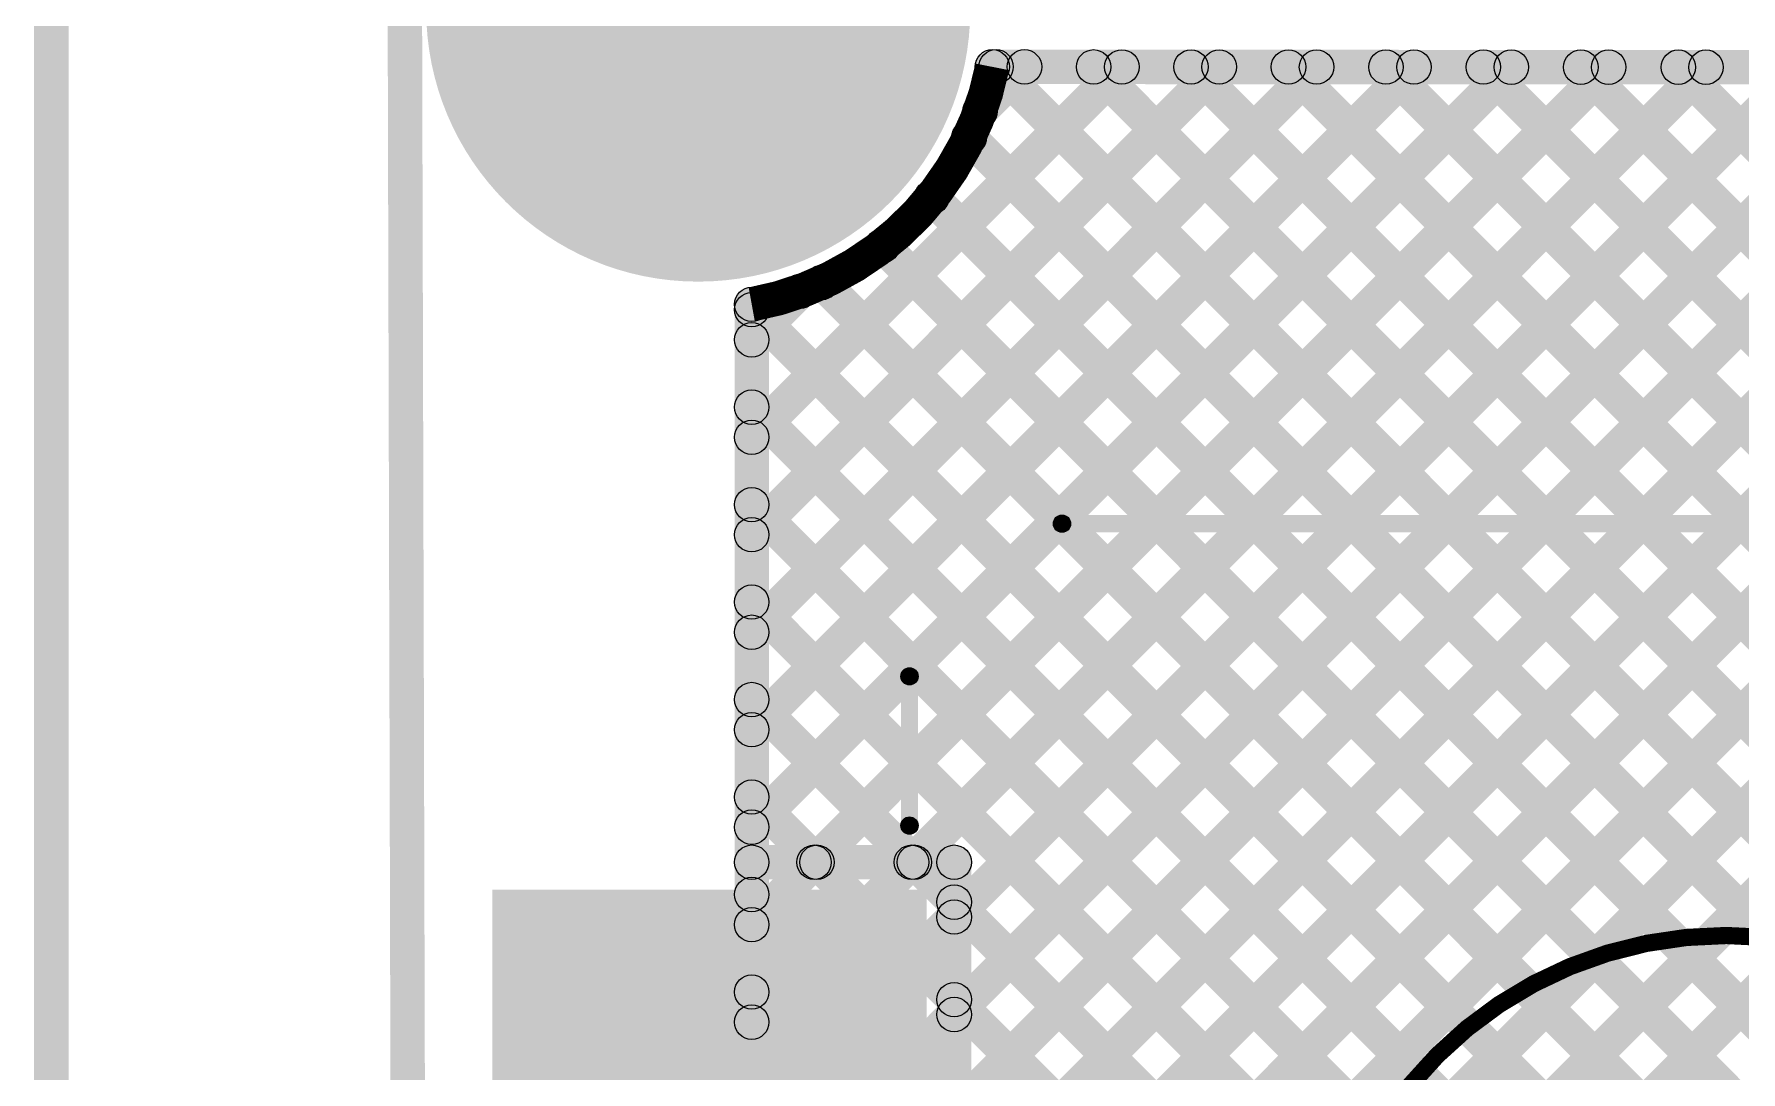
# Model space of a CAD drawing. Header units: millimetres. Extents: x -0.22 to 4.11, y -0.25 to 2.01.
# Drawn here: x -0.1978 to 0.2978, y 1.4538 to 1.7549 of the extents above; entities that cross this region are included whole.
import ezdxf

# ---------------------------------------------------------------- set-up
doc = ezdxf.new("R2010")
doc.units = ezdxf.units.MM
doc.header["$MEASUREMENT"] = 0
for name, color, linetype in [('BottomLayer', 5, 'Continuous'), ('BottomSolder', 6, 'Continuous'), ('Mechanical1', 6, 'Continuous'), ('Mechanical2', 216, 'Continuous'), ('MultiLayer', 9, 'Continuous'), ('PadHoleLayer', 156, 'Continuous'), ('TopLayer', 1, 'Continuous'), ('TopOverlay', 2, 'Continuous'), ('TopPaste', 8, 'Continuous'), ('TopSolder', 216, 'Continuous')]:
    doc.layers.add(name, color=color, linetype=linetype)

# ---------------------------------------------------------------- blocks, each defined once
blk = doc.blocks.new('TS_1103S_C_C_2')
at = {"layer": 'TopLayer'}
blk.add_hatch(color=1, dxfattribs=at).paths.add_polyline_path([(0.23622, -0.0689), (0.35433, -0.0689), (0.35433, -0.12795), (0.23622, -0.12795)])
at = {"layer": 'TopOverlay'}
h = blk.add_hatch(color=2, dxfattribs=at)
edge = h.paths.add_edge_path()
edge.add_arc((0.2372, -0.15059), 0.0025, 0, 360)
for points in [[(0.2347, -0.15059), (0.2397, -0.15059), (0.2397, -0.1939), (0.2347, -0.1939)], [(0.23544, -0.19213), (0.23897, -0.19567), (0.19468, -0.23996), (0.19115, -0.23642)], [(0.19291, -0.23569), (0.19291, -0.24069), (-0.18996, -0.24069), (-0.18996, -0.23569)]]:
    blk.add_hatch(color=2, dxfattribs=at).paths.add_polyline_path(points)
h = blk.add_hatch(color=2, dxfattribs=at)
edge = h.paths.add_edge_path()
edge.add_arc((0.2372, -0.1939), 0.0025, 0, 360)
h = blk.add_hatch(color=2, dxfattribs=at)
edge = h.paths.add_edge_path()
edge.add_arc((0.2372, -0.1939), 0.0025, 0, 360)
h = blk.add_hatch(color=2, dxfattribs=at)
edge = h.paths.add_edge_path()
edge.add_arc((0.19291, -0.23819), 0.0025, 0, 360)
h = blk.add_hatch(color=2, dxfattribs=at)
edge = h.paths.add_edge_path()
edge.add_arc((0.19291, -0.23819), 0.0025, 0, 360)
at = {"layer": 'TopPaste'}
blk.add_hatch(color=8, dxfattribs=at).paths.add_polyline_path([(0.23622, -0.0689), (0.35433, -0.0689), (0.35433, -0.12795), (0.23622, -0.12795)])
at = {"layer": 'TopSolder'}
blk.add_hatch(color=216, dxfattribs=at).paths.add_polyline_path([(0.23222, -0.0649), (0.35833, -0.0649), (0.35833, -0.13195), (0.23222, -0.13195)])
at = {"layer": 'TopOverlay', "const_width": 0.005}
blk.add_lwpolyline([(0.1187, 0, 1), (-0.1187, 0, 1)], format="xyb", close=True, dxfattribs=at)
at = {"layer": 'TopOverlay'}
for centre in [(0.2372, -0.15059), (0.2372, -0.1939), (0.2372, -0.1939), (0.19291, -0.23819), (0.19291, -0.23819)]:
    blk.add_circle(centre, 0.0025, dxfattribs=at)

msp = doc.modelspace()

# ---------------------------------------------------------------- hatches: boundary and pattern name
at = {"layer": 'BottomLayer'}
h = msp.add_hatch(color=5, dxfattribs=at)
edge = h.paths.add_edge_path()
edge.add_arc((-0.00501, 1.76213), 0.075, 0, 360)
h = msp.add_hatch(color=5, dxfattribs=at)
edge = h.paths.add_edge_path()
edge.add_arc((0.08038, 1.74545), 0.005, 0, 360)
h = msp.add_hatch(color=5, dxfattribs=at)
edge = h.paths.add_edge_path()
edge.add_arc((0.08038, 1.74545), 0.005, 0, 360)
h = msp.add_hatch(color=5, dxfattribs=at)
edge = h.paths.add_edge_path()
edge.add_arc((0.08038, 1.74545), 0.005, 0, 360)
h = msp.add_hatch(color=5, dxfattribs=at)
edge = h.paths.add_edge_path()
edge.add_arc((0.08038, 1.74545), 0.005, 0, 360)
h = msp.add_hatch(color=5, dxfattribs=at)
edge = h.paths.add_edge_path()
edge.add_arc((0.08149, 1.74545), 0.005, 0, 360)
h = msp.add_hatch(color=5, dxfattribs=at)
edge = h.paths.add_edge_path()
edge.add_arc((0.08149, 1.74545), 0.005, 0, 360)
for points in [[(0.08037, 1.74045), (0.08038, 1.75045), (1.41984, 1.74976), (1.41984, 1.73976)], [(0.08037, 1.74045), (0.08038, 1.75045), (1.41984, 1.74976), (1.41984, 1.73976)], [(0.01407, 1.63443), (0.007, 1.6415), (0.11446, 1.74897), (0.12153, 1.7419)], [(0.01407, 1.63443), (0.007, 1.6415), (0.11446, 1.74897), (0.12153, 1.7419)], [(0.01407, 1.60615), (0.007, 1.61322), (0.14273, 1.74895), (0.1498, 1.74188)], [(0.01407, 1.60615), (0.007, 1.61322), (0.14273, 1.74895), (0.1498, 1.74188)], [(0.01407, 1.57786), (0.007, 1.58493), (0.171, 1.74894), (0.17807, 1.74187)], [(0.01407, 1.57786), (0.007, 1.58493), (0.171, 1.74894), (0.17807, 1.74187)], [(0.01407, 1.54958), (0.007, 1.55665), (0.19927, 1.74893), (0.20634, 1.74185)], [(0.01407, 1.54958), (0.007, 1.55665), (0.19927, 1.74893), (0.20634, 1.74185)], [(0.01407, 1.52129), (0.007, 1.52837), (0.22754, 1.74891), (0.23461, 1.74184)], [(0.01407, 1.52129), (0.007, 1.52837), (0.22754, 1.74891), (0.23461, 1.74184)], [(0.01407, 1.49301), (0.007, 1.50008), (0.25581, 1.7489), (0.26288, 1.74182)], [(0.01407, 1.49301), (0.007, 1.50008), (0.25581, 1.7489), (0.26288, 1.74182)], [(0.01407, 1.46473), (0.007, 1.4718), (0.28408, 1.74888), (0.29115, 1.74181)], [(0.01407, 1.46473), (0.007, 1.4718), (0.28408, 1.74888), (0.29115, 1.74181)], [(0.01407, 1.43644), (0.007, 1.44351), (0.31235, 1.74887), (0.31942, 1.7418)], [(0.01407, 1.43644), (0.007, 1.44351), (0.31235, 1.74887), (0.31942, 1.7418)], [(0.01407, 1.40816), (0.007, 1.41523), (0.34062, 1.74885), (0.34769, 1.74178)], [(0.01407, 1.40816), (0.007, 1.41523), (0.34062, 1.74885), (0.34769, 1.74178)], [(0.01407, 1.37987), (0.007, 1.38694), (0.36889, 1.74884), (0.37596, 1.74177)], [(0.01407, 1.37987), (0.007, 1.38694), (0.36889, 1.74884), (0.37596, 1.74177)], [(0.01407, 1.35159), (0.007, 1.35866), (0.39716, 1.74882), (0.40423, 1.74175)], [(0.01407, 1.35159), (0.007, 1.35866), (0.39716, 1.74882), (0.40423, 1.74175)], [(0.01407, 1.3233), (0.007, 1.33038), (0.42543, 1.74881), (0.4325, 1.74174)], [(0.01407, 1.3233), (0.007, 1.33038), (0.42543, 1.74881), (0.4325, 1.74174)], [(0.01407, 1.29502), (0.007, 1.30209), (0.4537, 1.74879), (0.46077, 1.74172)], [(0.01407, 1.29502), (0.007, 1.30209), (0.4537, 1.74879), (0.46077, 1.74172)], [(0.01407, 1.26674), (0.007, 1.27381), (0.48197, 1.74878), (0.48904, 1.74171)], [(0.01407, 1.26674), (0.007, 1.27381), (0.48197, 1.74878), (0.48904, 1.74171)], [(0.01407, 1.23845), (0.007, 1.24552), (0.51024, 1.74876), (0.51731, 1.74169)], [(0.01407, 1.23845), (0.007, 1.24552), (0.51024, 1.74876), (0.51731, 1.74169)], [(0.01407, 1.21017), (0.007, 1.21724), (0.53851, 1.74875), (0.54558, 1.74168)], [(0.01407, 1.21017), (0.007, 1.21724), (0.53851, 1.74875), (0.54558, 1.74168)], [(0.01407, 1.18188), (0.007, 1.18895), (0.56678, 1.74873), (0.57385, 1.74166)], [(0.01407, 1.18188), (0.007, 1.18895), (0.56678, 1.74873), (0.57385, 1.74166)], [(0.08033, 1.72898), (0.07326, 1.73605), (0.08619, 1.74898), (0.09326, 1.74191)], [(0.08033, 1.72898), (0.07326, 1.73605), (0.08619, 1.74898), (0.09326, 1.74191)], [(0.07796, 1.74192), (0.08503, 1.74899), (0.51197, 1.32205), (0.5049, 1.31497)], [(0.07796, 1.74192), (0.08503, 1.74899), (0.51197, 1.32205), (0.5049, 1.31497)], [(0.10626, 1.7419), (0.11333, 1.74897), (0.51197, 1.35033), (0.5049, 1.34326)], [(0.10626, 1.7419), (0.11333, 1.74897), (0.51197, 1.35033), (0.5049, 1.34326)], [(0.13456, 1.74189), (0.14163, 1.74896), (0.51197, 1.37861), (0.5049, 1.37154)], [(0.13456, 1.74189), (0.14163, 1.74896), (0.51197, 1.37861), (0.5049, 1.37154)], [(0.16286, 1.74187), (0.16993, 1.74894), (0.51197, 1.4069), (0.5049, 1.39983)], [(0.16286, 1.74187), (0.16993, 1.74894), (0.51197, 1.4069), (0.5049, 1.39983)], [(0.19116, 1.74186), (0.19823, 1.74893), (0.51207, 1.43509), (0.505, 1.42802)], [(0.19116, 1.74186), (0.19823, 1.74893), (0.51207, 1.43509), (0.505, 1.42802)], [(0.21945, 1.74184), (0.22653, 1.74891), (0.51442, 1.46103), (0.50734, 1.45395)], [(0.21945, 1.74184), (0.22653, 1.74891), (0.51442, 1.46103), (0.50734, 1.45395)], [(0.24775, 1.74183), (0.25482, 1.7489), (0.5427, 1.46103), (0.53563, 1.45395)], [(0.24775, 1.74183), (0.25482, 1.7489), (0.5427, 1.46103), (0.53563, 1.45395)], [(0.27605, 1.74181), (0.28312, 1.74889), (0.56613, 1.46588), (0.55906, 1.45881)], [(0.27605, 1.74181), (0.28312, 1.74889), (0.56613, 1.46588), (0.55906, 1.45881)], [(0.07013, 1.72146), (0.0772, 1.72853), (0.51197, 1.29376), (0.5049, 1.28669)], [(0.07013, 1.72146), (0.0772, 1.72853), (0.51197, 1.29376), (0.5049, 1.28669)], [(0.05924, 1.70406), (0.06632, 1.71113), (0.51197, 1.26548), (0.5049, 1.25841)], [(0.05924, 1.70406), (0.06632, 1.71113), (0.51197, 1.26548), (0.5049, 1.25841)], [(0.045, 1.69002), (0.05207, 1.69709), (0.51197, 1.23719), (0.5049, 1.23012)], [(0.045, 1.69002), (0.05207, 1.69709), (0.51197, 1.23719), (0.5049, 1.23012)], [(0.02738, 1.67936), (0.03445, 1.68643), (0.51197, 1.20891), (0.5049, 1.20184)], [(0.02738, 1.67936), (0.03445, 1.68643), (0.51197, 1.20891), (0.5049, 1.20184)], [(0.01407, 1.66272), (0.007, 1.66979), (0.02107, 1.68386), (0.02814, 1.67679)], [(0.01407, 1.66272), (0.007, 1.66979), (0.02107, 1.68386), (0.02814, 1.67679)], [(0.01553, 0.08636), (0.00553, 0.08636), (0.00553, 1.67653), (0.01553, 1.67653)], [(0.01553, 0.08636), (0.00553, 0.08636), (0.00553, 1.67653), (0.01553, 1.67653)], [(0.007, 1.67146), (0.01407, 1.67853), (0.51197, 1.18062), (0.5049, 1.17355)], [(0.007, 1.67146), (0.01407, 1.67853), (0.51197, 1.18062), (0.5049, 1.17355)], [(0.007, 1.64317), (0.01407, 1.65024), (0.51197, 1.15234), (0.5049, 1.14527)], [(0.007, 1.64317), (0.01407, 1.65024), (0.51197, 1.15234), (0.5049, 1.14527)], [(0.007, 1.61489), (0.01407, 1.62196), (0.51197, 1.12405), (0.5049, 1.11698)], [(0.007, 1.61489), (0.01407, 1.62196), (0.51197, 1.12405), (0.5049, 1.11698)], [(0.007, 1.58661), (0.01407, 1.59368), (0.51197, 1.09577), (0.5049, 1.0887)], [(0.007, 1.58661), (0.01407, 1.59368), (0.51197, 1.09577), (0.5049, 1.0887)], [(0.007, 1.55832), (0.01407, 1.56539), (0.51197, 1.06749), (0.5049, 1.06042)], [(0.007, 1.55832), (0.01407, 1.56539), (0.51197, 1.06749), (0.5049, 1.06042)], [(0.007, 1.53004), (0.01407, 1.53711), (0.51197, 1.0392), (0.5049, 1.03213)], [(0.007, 1.53004), (0.01407, 1.53711), (0.51197, 1.0392), (0.5049, 1.03213)], [(0.007, 1.50175), (0.01407, 1.50882), (0.51197, 1.01092), (0.5049, 1.00385)], [(0.007, 1.50175), (0.01407, 1.50882), (0.51197, 1.01092), (0.5049, 1.00385)], [(0.007, 1.47347), (0.01407, 1.48054), (0.51197, 0.98263), (0.5049, 0.97556)], [(0.007, 1.47347), (0.01407, 1.48054), (0.51197, 0.98263), (0.5049, 0.97556)]]:
    msp.add_hatch(color=5, dxfattribs=at).paths.add_polyline_path(points)
h = msp.add_hatch(color=5, dxfattribs=at)
edge = h.paths.add_edge_path()
edge.add_arc((0.08973, 1.74545), 0.005, 0, 360)
h = msp.add_hatch(color=5, dxfattribs=at)
edge = h.paths.add_edge_path()
edge.add_arc((0.08973, 1.74545), 0.005, 0, 360)
h = msp.add_hatch(color=5, dxfattribs=at)
edge = h.paths.add_edge_path()
edge.add_arc((0.10979, 1.74544), 0.005, 0, 360)
h = msp.add_hatch(color=5, dxfattribs=at)
edge = h.paths.add_edge_path()
edge.add_arc((0.10979, 1.74544), 0.005, 0, 360)
h = msp.add_hatch(color=5, dxfattribs=at)
edge = h.paths.add_edge_path()
edge.add_arc((0.118, 1.74543), 0.005, 0, 360)
h = msp.add_hatch(color=5, dxfattribs=at)
edge = h.paths.add_edge_path()
edge.add_arc((0.118, 1.74543), 0.005, 0, 360)
h = msp.add_hatch(color=5, dxfattribs=at)
edge = h.paths.add_edge_path()
edge.add_arc((0.13809, 1.74542), 0.005, 0, 360)
h = msp.add_hatch(color=5, dxfattribs=at)
edge = h.paths.add_edge_path()
edge.add_arc((0.13809, 1.74542), 0.005, 0, 360)
h = msp.add_hatch(color=5, dxfattribs=at)
edge = h.paths.add_edge_path()
edge.add_arc((0.14627, 1.74542), 0.005, 0, 360)
h = msp.add_hatch(color=5, dxfattribs=at)
edge = h.paths.add_edge_path()
edge.add_arc((0.14627, 1.74542), 0.005, 0, 360)
h = msp.add_hatch(color=5, dxfattribs=at)
edge = h.paths.add_edge_path()
edge.add_arc((0.16639, 1.74541), 0.005, 0, 360)
h = msp.add_hatch(color=5, dxfattribs=at)
edge = h.paths.add_edge_path()
edge.add_arc((0.16639, 1.74541), 0.005, 0, 360)
h = msp.add_hatch(color=5, dxfattribs=at)
edge = h.paths.add_edge_path()
edge.add_arc((0.17454, 1.7454), 0.005, 0, 360)
h = msp.add_hatch(color=5, dxfattribs=at)
edge = h.paths.add_edge_path()
edge.add_arc((0.17454, 1.7454), 0.005, 0, 360)
h = msp.add_hatch(color=5, dxfattribs=at)
edge = h.paths.add_edge_path()
edge.add_arc((0.19469, 1.74539), 0.005, 0, 360)
h = msp.add_hatch(color=5, dxfattribs=at)
edge = h.paths.add_edge_path()
edge.add_arc((0.19469, 1.74539), 0.005, 0, 360)
h = msp.add_hatch(color=5, dxfattribs=at)
edge = h.paths.add_edge_path()
edge.add_arc((0.20281, 1.74539), 0.005, 0, 360)
h = msp.add_hatch(color=5, dxfattribs=at)
edge = h.paths.add_edge_path()
edge.add_arc((0.20281, 1.74539), 0.005, 0, 360)
h = msp.add_hatch(color=5, dxfattribs=at)
edge = h.paths.add_edge_path()
edge.add_arc((0.22299, 1.74538), 0.005, 0, 360)
h = msp.add_hatch(color=5, dxfattribs=at)
edge = h.paths.add_edge_path()
edge.add_arc((0.22299, 1.74538), 0.005, 0, 360)
h = msp.add_hatch(color=5, dxfattribs=at)
edge = h.paths.add_edge_path()
edge.add_arc((0.23108, 1.74537), 0.005, 0, 360)
h = msp.add_hatch(color=5, dxfattribs=at)
edge = h.paths.add_edge_path()
edge.add_arc((0.23108, 1.74537), 0.005, 0, 360)
h = msp.add_hatch(color=5, dxfattribs=at)
edge = h.paths.add_edge_path()
edge.add_arc((0.25129, 1.74536), 0.005, 0, 360)
h = msp.add_hatch(color=5, dxfattribs=at)
edge = h.paths.add_edge_path()
edge.add_arc((0.25129, 1.74536), 0.005, 0, 360)
h = msp.add_hatch(color=5, dxfattribs=at)
edge = h.paths.add_edge_path()
edge.add_arc((0.25935, 1.74536), 0.005, 0, 360)
h = msp.add_hatch(color=5, dxfattribs=at)
edge = h.paths.add_edge_path()
edge.add_arc((0.25935, 1.74536), 0.005, 0, 360)
h = msp.add_hatch(color=5, dxfattribs=at)
edge = h.paths.add_edge_path()
edge.add_arc((0.27959, 1.74535), 0.005, 0, 360)
h = msp.add_hatch(color=5, dxfattribs=at)
edge = h.paths.add_edge_path()
edge.add_arc((0.27959, 1.74535), 0.005, 0, 360)
h = msp.add_hatch(color=5, dxfattribs=at)
edge = h.paths.add_edge_path()
edge.add_arc((0.28762, 1.74535), 0.005, 0, 360)
h = msp.add_hatch(color=5, dxfattribs=at)
edge = h.paths.add_edge_path()
edge.add_arc((0.28762, 1.74535), 0.005, 0, 360)
h = msp.add_hatch(color=5, dxfattribs=at)
edge = h.paths.add_edge_path()
edge.add_arc((0.07679, 1.73251), 0.005, 0, 360)
h = msp.add_hatch(color=5, dxfattribs=at)
edge = h.paths.add_edge_path()
edge.add_arc((0.07679, 1.73251), 0.005, 0, 360)
h = msp.add_hatch(color=5, dxfattribs=at)
edge = h.paths.add_edge_path()
edge.add_arc((0.07367, 1.725), 0.005, 0, 360)
h = msp.add_hatch(color=5, dxfattribs=at)
edge = h.paths.add_edge_path()
edge.add_arc((0.07367, 1.725), 0.005, 0, 360)
h = msp.add_hatch(color=5, dxfattribs=at)
edge = h.paths.add_edge_path()
edge.add_arc((0.06278, 1.7076), 0.005, 0, 360)
h = msp.add_hatch(color=5, dxfattribs=at)
edge = h.paths.add_edge_path()
edge.add_arc((0.06278, 1.7076), 0.005, 0, 360)
h = msp.add_hatch(color=5, dxfattribs=at)
edge = h.paths.add_edge_path()
edge.add_arc((0.04854, 1.69356), 0.005, 0, 360)
h = msp.add_hatch(color=5, dxfattribs=at)
edge = h.paths.add_edge_path()
edge.add_arc((0.04854, 1.69356), 0.005, 0, 360)
h = msp.add_hatch(color=5, dxfattribs=at)
edge = h.paths.add_edge_path()
edge.add_arc((0.0246, 1.68032), 0.005, 0, 360)
h = msp.add_hatch(color=5, dxfattribs=at)
edge = h.paths.add_edge_path()
edge.add_arc((0.0246, 1.68032), 0.005, 0, 360)
h = msp.add_hatch(color=5, dxfattribs=at)
edge = h.paths.add_edge_path()
edge.add_arc((0.03092, 1.68289), 0.005, 0, 360)
h = msp.add_hatch(color=5, dxfattribs=at)
edge = h.paths.add_edge_path()
edge.add_arc((0.03092, 1.68289), 0.005, 0, 360)
h = msp.add_hatch(color=5, dxfattribs=at)
edge = h.paths.add_edge_path()
edge.add_arc((0.01053, 1.67653), 0.005, 0, 360)
h = msp.add_hatch(color=5, dxfattribs=at)
edge = h.paths.add_edge_path()
edge.add_arc((0.01053, 1.67653), 0.005, 0, 360)
h = msp.add_hatch(color=5, dxfattribs=at)
edge = h.paths.add_edge_path()
edge.add_arc((0.01053, 1.67653), 0.005, 0, 360)
h = msp.add_hatch(color=5, dxfattribs=at)
edge = h.paths.add_edge_path()
edge.add_arc((0.01053, 1.67653), 0.005, 0, 360)
h = msp.add_hatch(color=5, dxfattribs=at)
edge = h.paths.add_edge_path()
edge.add_arc((0.01053, 1.67499), 0.005, 0, 360)
h = msp.add_hatch(color=5, dxfattribs=at)
edge = h.paths.add_edge_path()
edge.add_arc((0.01053, 1.67499), 0.005, 0, 360)
h = msp.add_hatch(color=5, dxfattribs=at)
edge = h.paths.add_edge_path()
edge.add_arc((0.01053, 1.66625), 0.005, 0, 360)
h = msp.add_hatch(color=5, dxfattribs=at)
edge = h.paths.add_edge_path()
edge.add_arc((0.01053, 1.66625), 0.005, 0, 360)
h = msp.add_hatch(color=5, dxfattribs=at)
edge = h.paths.add_edge_path()
edge.add_arc((0.01053, 1.64671), 0.005, 0, 360)
h = msp.add_hatch(color=5, dxfattribs=at)
edge = h.paths.add_edge_path()
edge.add_arc((0.01053, 1.64671), 0.005, 0, 360)
h = msp.add_hatch(color=5, dxfattribs=at)
edge = h.paths.add_edge_path()
edge.add_arc((0.01053, 1.63797), 0.005, 0, 360)
h = msp.add_hatch(color=5, dxfattribs=at)
edge = h.paths.add_edge_path()
edge.add_arc((0.01053, 1.63797), 0.005, 0, 360)
h = msp.add_hatch(color=5, dxfattribs=at)
edge = h.paths.add_edge_path()
edge.add_arc((0.01053, 1.61842), 0.005, 0, 360)
h = msp.add_hatch(color=5, dxfattribs=at)
edge = h.paths.add_edge_path()
edge.add_arc((0.01053, 1.61842), 0.005, 0, 360)
h = msp.add_hatch(color=5, dxfattribs=at)
edge = h.paths.add_edge_path()
edge.add_arc((0.01053, 1.60968), 0.005, 0, 360)
h = msp.add_hatch(color=5, dxfattribs=at)
edge = h.paths.add_edge_path()
edge.add_arc((0.01053, 1.60968), 0.005, 0, 360)
h = msp.add_hatch(color=5, dxfattribs=at)
edge = h.paths.add_edge_path()
edge.add_arc((0.01053, 1.59014), 0.005, 0, 360)
h = msp.add_hatch(color=5, dxfattribs=at)
edge = h.paths.add_edge_path()
edge.add_arc((0.01053, 1.59014), 0.005, 0, 360)
h = msp.add_hatch(color=5, dxfattribs=at)
edge = h.paths.add_edge_path()
edge.add_arc((0.01053, 1.5814), 0.005, 0, 360)
h = msp.add_hatch(color=5, dxfattribs=at)
edge = h.paths.add_edge_path()
edge.add_arc((0.01053, 1.5814), 0.005, 0, 360)
h = msp.add_hatch(color=5, dxfattribs=at)
edge = h.paths.add_edge_path()
edge.add_arc((0.01053, 1.56186), 0.005, 0, 360)
h = msp.add_hatch(color=5, dxfattribs=at)
edge = h.paths.add_edge_path()
edge.add_arc((0.01053, 1.56186), 0.005, 0, 360)
h = msp.add_hatch(color=5, dxfattribs=at)
edge = h.paths.add_edge_path()
edge.add_arc((0.01053, 1.55311), 0.005, 0, 360)
h = msp.add_hatch(color=5, dxfattribs=at)
edge = h.paths.add_edge_path()
edge.add_arc((0.01053, 1.55311), 0.005, 0, 360)
h = msp.add_hatch(color=5, dxfattribs=at)
edge = h.paths.add_edge_path()
edge.add_arc((0.01053, 1.53357), 0.005, 0, 360)
h = msp.add_hatch(color=5, dxfattribs=at)
edge = h.paths.add_edge_path()
edge.add_arc((0.01053, 1.53357), 0.005, 0, 360)
h = msp.add_hatch(color=5, dxfattribs=at)
edge = h.paths.add_edge_path()
edge.add_arc((0.01053, 1.52483), 0.005, 0, 360)
h = msp.add_hatch(color=5, dxfattribs=at)
edge = h.paths.add_edge_path()
edge.add_arc((0.01053, 1.52483), 0.005, 0, 360)
h = msp.add_hatch(color=5, dxfattribs=at)
edge = h.paths.add_edge_path()
edge.add_arc((0.01053, 1.50529), 0.005, 0, 360)
h = msp.add_hatch(color=5, dxfattribs=at)
edge = h.paths.add_edge_path()
edge.add_arc((0.01053, 1.50529), 0.005, 0, 360)
h = msp.add_hatch(color=5, dxfattribs=at)
edge = h.paths.add_edge_path()
edge.add_arc((0.01053, 1.49655), 0.005, 0, 360)
h = msp.add_hatch(color=5, dxfattribs=at)
edge = h.paths.add_edge_path()
edge.add_arc((0.01053, 1.49655), 0.005, 0, 360)
h = msp.add_hatch(color=5, dxfattribs=at)
edge = h.paths.add_edge_path()
edge.add_arc((0.01053, 1.477), 0.005, 0, 360)
h = msp.add_hatch(color=5, dxfattribs=at)
edge = h.paths.add_edge_path()
edge.add_arc((0.01053, 1.477), 0.005, 0, 360)
h = msp.add_hatch(color=5, dxfattribs=at)
edge = h.paths.add_edge_path()
edge.add_arc((0.01053, 1.46826), 0.005, 0, 360)
h = msp.add_hatch(color=5, dxfattribs=at)
edge = h.paths.add_edge_path()
edge.add_arc((0.01053, 1.46826), 0.005, 0, 360)
at = {"layer": 'BottomSolder'}
h = msp.add_hatch(color=6, dxfattribs=at)
edge = h.paths.add_edge_path()
edge.add_arc((-0.00501, 1.76213), 0.079, 0, 360)
at = {"layer": 'Mechanical1'}
msp.add_hatch(color=6, dxfattribs=at).paths.add_polyline_path([(-0.18785, 1.14898), (-0.19785, 1.14898), (-0.19785, 1.84313), (-0.18785, 1.84313)])
at = {"layer": 'Mechanical2'}
msp.add_hatch(color=216, dxfattribs=at).paths.add_polyline_path([(-0.0954, 1.84311), (-0.0854, 1.84314), (-0.08039, -0.08499), (-0.09039, -0.08501)])
at = {"layer": 'MultiLayer'}
h = msp.add_hatch(color=9, dxfattribs=at)
edge = h.paths.add_edge_path()
edge.add_arc((-0.00501, 1.76213), 0.075, 0, 360)
at = {"layer": 'PadHoleLayer'}
msp.add_hatch(color=156, dxfattribs=at).paths.add_polyline_path([(0.02499, 1.79213), (0.02499, 1.73213), (-0.03501, 1.73213), (-0.03501, 1.79213)])
at = {"layer": 'TopLayer'}
h = msp.add_hatch(color=1, dxfattribs=at)
edge = h.paths.add_edge_path()
edge.add_arc((-0.00501, 1.76213), 0.075, 0, 360)
h = msp.add_hatch(color=1, dxfattribs=at)
edge = h.paths.add_edge_path()
edge.add_arc((0.08038, 1.74545), 0.005, 0, 360)
h = msp.add_hatch(color=1, dxfattribs=at)
edge = h.paths.add_edge_path()
edge.add_arc((0.08038, 1.74545), 0.005, 0, 360)
h = msp.add_hatch(color=1, dxfattribs=at)
edge = h.paths.add_edge_path()
edge.add_arc((0.08038, 1.74545), 0.005, 0, 360)
h = msp.add_hatch(color=1, dxfattribs=at)
edge = h.paths.add_edge_path()
edge.add_arc((0.08038, 1.74545), 0.005, 0, 360)
h = msp.add_hatch(color=1, dxfattribs=at)
edge = h.paths.add_edge_path()
edge.add_arc((0.08149, 1.74545), 0.005, 0, 360)
h = msp.add_hatch(color=1, dxfattribs=at)
edge = h.paths.add_edge_path()
edge.add_arc((0.08149, 1.74545), 0.005, 0, 360)
for points in [[(0.08037, 1.74045), (0.08038, 1.75045), (1.42417, 1.74975), (1.42417, 1.73975)], [(0.08037, 1.74045), (0.08038, 1.75045), (1.42417, 1.74975), (1.42417, 1.73975)], [(0.01407, 1.63443), (0.007, 1.6415), (0.11446, 1.74897), (0.12153, 1.7419)], [(0.01407, 1.63443), (0.007, 1.6415), (0.11446, 1.74897), (0.12153, 1.7419)], [(0.01407, 1.60615), (0.007, 1.61322), (0.14273, 1.74895), (0.1498, 1.74188)], [(0.01407, 1.60615), (0.007, 1.61322), (0.14273, 1.74895), (0.1498, 1.74188)], [(0.01407, 1.57786), (0.007, 1.58493), (0.171, 1.74894), (0.17807, 1.74187)], [(0.01407, 1.57786), (0.007, 1.58493), (0.171, 1.74894), (0.17807, 1.74187)], [(0.01407, 1.54958), (0.007, 1.55665), (0.19927, 1.74893), (0.20634, 1.74185)], [(0.01407, 1.54958), (0.007, 1.55665), (0.19927, 1.74893), (0.20634, 1.74185)], [(0.01407, 1.52129), (0.007, 1.52837), (0.22754, 1.74891), (0.23461, 1.74184)], [(0.01407, 1.52129), (0.007, 1.52837), (0.22754, 1.74891), (0.23461, 1.74184)], [(0.01407, 1.35159), (0.007, 1.35866), (0.39716, 1.74882), (0.40423, 1.74175)], [(0.01407, 1.35159), (0.007, 1.35866), (0.39716, 1.74882), (0.40423, 1.74175)], [(0.01407, 1.3233), (0.007, 1.33038), (0.42543, 1.74881), (0.4325, 1.74174)], [(0.01407, 1.3233), (0.007, 1.33038), (0.42543, 1.74881), (0.4325, 1.74174)], [(0.03218, 1.51112), (0.02511, 1.51819), (0.25581, 1.7489), (0.26288, 1.74182)], [(0.03218, 1.51112), (0.02511, 1.51819), (0.25581, 1.7489), (0.26288, 1.74182)], [(0.03332, 1.31427), (0.02625, 1.32134), (0.4537, 1.74879), (0.46077, 1.74172)], [(0.03332, 1.31427), (0.02625, 1.32134), (0.4537, 1.74879), (0.46077, 1.74172)], [(0.06046, 1.51112), (0.05339, 1.51819), (0.28408, 1.74888), (0.29115, 1.74181)], [(0.06046, 1.51112), (0.05339, 1.51819), (0.28408, 1.74888), (0.29115, 1.74181)], [(0.0616, 1.31427), (0.05453, 1.32134), (0.48197, 1.74878), (0.48904, 1.74171)], [(0.0616, 1.31427), (0.05453, 1.32134), (0.48197, 1.74878), (0.48904, 1.74171)], [(0.07285, 1.49522), (0.06578, 1.50229), (0.31235, 1.74887), (0.31942, 1.7418)], [(0.07285, 1.49522), (0.06578, 1.50229), (0.31235, 1.74887), (0.31942, 1.7418)], [(0.07285, 1.46694), (0.06578, 1.47401), (0.34062, 1.74885), (0.34769, 1.74178)], [(0.07285, 1.46694), (0.06578, 1.47401), (0.34062, 1.74885), (0.34769, 1.74178)], [(0.07285, 1.43865), (0.06578, 1.44572), (0.36889, 1.74884), (0.37596, 1.74177)], [(0.07285, 1.43865), (0.06578, 1.44572), (0.36889, 1.74884), (0.37596, 1.74177)], [(0.07285, 1.29723), (0.06578, 1.3043), (0.51024, 1.74876), (0.51731, 1.74169)], [(0.07285, 1.29723), (0.06578, 1.3043), (0.51024, 1.74876), (0.51731, 1.74169)], [(0.07285, 1.26895), (0.06578, 1.27602), (0.53851, 1.74875), (0.54558, 1.74168)], [(0.07285, 1.26895), (0.06578, 1.27602), (0.53851, 1.74875), (0.54558, 1.74168)], [(0.07285, 1.24066), (0.06578, 1.24773), (0.56678, 1.74873), (0.57385, 1.74166)], [(0.07285, 1.24066), (0.06578, 1.24773), (0.56678, 1.74873), (0.57385, 1.74166)], [(0.08033, 1.72898), (0.07326, 1.73605), (0.08619, 1.74898), (0.09326, 1.74191)], [(0.08033, 1.72898), (0.07326, 1.73605), (0.08619, 1.74898), (0.09326, 1.74191)], [(0.07796, 1.74192), (0.08503, 1.74899), (0.52129, 1.31273), (0.51422, 1.30566)], [(0.07796, 1.74192), (0.08503, 1.74899), (0.52129, 1.31273), (0.51422, 1.30566)], [(0.10626, 1.7419), (0.11333, 1.74897), (0.54096, 1.32134), (0.53389, 1.31427)], [(0.10626, 1.7419), (0.11333, 1.74897), (0.54096, 1.32134), (0.53389, 1.31427)], [(0.13456, 1.74189), (0.14163, 1.74896), (0.56925, 1.32134), (0.56218, 1.31427)], [(0.13456, 1.74189), (0.14163, 1.74896), (0.56925, 1.32134), (0.56218, 1.31427)], [(0.16286, 1.74187), (0.16993, 1.74894), (0.59753, 1.32134), (0.59046, 1.31427)], [(0.16286, 1.74187), (0.16993, 1.74894), (0.59753, 1.32134), (0.59046, 1.31427)], [(0.19116, 1.74186), (0.19823, 1.74893), (0.62582, 1.32134), (0.61874, 1.31427)], [(0.19116, 1.74186), (0.19823, 1.74893), (0.62582, 1.32134), (0.61874, 1.31427)], [(0.21945, 1.74184), (0.22653, 1.74891), (0.52129, 1.45415), (0.51422, 1.44708)], [(0.21945, 1.74184), (0.22653, 1.74891), (0.52129, 1.45415), (0.51422, 1.44708)], [(0.24775, 1.74183), (0.25482, 1.7489), (0.52129, 1.48244), (0.51422, 1.47536)], [(0.24775, 1.74183), (0.25482, 1.7489), (0.52129, 1.48244), (0.51422, 1.47536)], [(0.27605, 1.74181), (0.28312, 1.74889), (0.52129, 1.51072), (0.51422, 1.50365)], [(0.27605, 1.74181), (0.28312, 1.74889), (0.52129, 1.51072), (0.51422, 1.50365)], [(0.07013, 1.72146), (0.0772, 1.72853), (0.52129, 1.28445), (0.51422, 1.27737)], [(0.07013, 1.72146), (0.0772, 1.72853), (0.52129, 1.28445), (0.51422, 1.27737)], [(0.05924, 1.70406), (0.06632, 1.71113), (0.52129, 1.25616), (0.51422, 1.24909)], [(0.05924, 1.70406), (0.06632, 1.71113), (0.52129, 1.25616), (0.51422, 1.24909)], [(0.045, 1.69002), (0.05207, 1.69709), (0.81507, 0.9341), (0.808, 0.92703)], [(0.045, 1.69002), (0.05207, 1.69709), (0.81507, 0.9341), (0.808, 0.92703)], [(0.02738, 1.67936), (0.03445, 1.68643), (0.81507, 0.90581), (0.808, 0.89874)], [(0.02738, 1.67936), (0.03445, 1.68643), (0.81507, 0.90581), (0.808, 0.89874)], [(0.01407, 1.66272), (0.007, 1.66979), (0.02107, 1.68386), (0.02814, 1.67679)], [(0.01407, 1.66272), (0.007, 1.66979), (0.02107, 1.68386), (0.02814, 1.67679)], [(0.01553, 1.51466), (0.00553, 1.51466), (0.00553, 1.67653), (0.01553, 1.67653)], [(0.01553, 1.51466), (0.00553, 1.51466), (0.00553, 1.67653), (0.01553, 1.67653)], [(0.007, 1.67146), (0.01407, 1.67853), (0.81507, 0.87753), (0.808, 0.87046)], [(0.007, 1.67146), (0.01407, 1.67853), (0.81507, 0.87753), (0.808, 0.87046)], [(0.007, 1.64317), (0.01407, 1.65024), (0.81507, 0.84924), (0.808, 0.84217)], [(0.007, 1.64317), (0.01407, 1.65024), (0.81507, 0.84924), (0.808, 0.84217)], [(0.007, 1.61489), (0.01407, 1.62196), (0.81507, 0.82096), (0.808, 0.81389)], [(0.007, 1.61489), (0.01407, 1.62196), (0.81507, 0.82096), (0.808, 0.81389)], [(0.007, 1.58661), (0.01407, 1.59368), (0.81507, 0.79268), (0.808, 0.78561)], [(0.007, 1.58661), (0.01407, 1.59368), (0.81507, 0.79268), (0.808, 0.78561)], [(0.007, 1.55832), (0.01407, 1.56539), (0.06127, 1.51819), (0.0542, 1.51112)], [(0.007, 1.55832), (0.01407, 1.56539), (0.06127, 1.51819), (0.0542, 1.51112)], [(0.007, 1.53004), (0.01407, 1.53711), (0.03299, 1.51819), (0.02591, 1.51112)], [(0.007, 1.53004), (0.01407, 1.53711), (0.03299, 1.51819), (0.02591, 1.51112)], [(0.01053, 1.50965), (0.01053, 1.51965), (0.06931, 1.51965), (0.06931, 1.50965)], [(0.01053, 1.50965), (0.01053, 1.51965), (0.06931, 1.51965), (0.06931, 1.50965)], [(0.07431, 1.4316), (0.06431, 1.4316), (0.06431, 1.51466), (0.07431, 1.51466)], [(0.07431, 1.4316), (0.06431, 1.4316), (0.06431, 1.51466), (0.07431, 1.51466)], [(0.06578, 1.49954), (0.07285, 1.50661), (0.81507, 0.76439), (0.808, 0.75732)], [(0.06578, 1.49954), (0.07285, 1.50661), (0.81507, 0.76439), (0.808, 0.75732)], [(0.06578, 1.47126), (0.07285, 1.47833), (0.81507, 0.73611), (0.808, 0.72904)], [(0.06578, 1.47126), (0.07285, 1.47833), (0.81507, 0.73611), (0.808, 0.72904)]]:
    msp.add_hatch(color=1, dxfattribs=at).paths.add_polyline_path(points)
h = msp.add_hatch(color=1, dxfattribs=at)
edge = h.paths.add_edge_path()
edge.add_arc((0.08973, 1.74545), 0.005, 0, 360)
h = msp.add_hatch(color=1, dxfattribs=at)
edge = h.paths.add_edge_path()
edge.add_arc((0.08973, 1.74545), 0.005, 0, 360)
h = msp.add_hatch(color=1, dxfattribs=at)
edge = h.paths.add_edge_path()
edge.add_arc((0.10979, 1.74544), 0.005, 0, 360)
h = msp.add_hatch(color=1, dxfattribs=at)
edge = h.paths.add_edge_path()
edge.add_arc((0.10979, 1.74544), 0.005, 0, 360)
h = msp.add_hatch(color=1, dxfattribs=at)
edge = h.paths.add_edge_path()
edge.add_arc((0.118, 1.74543), 0.005, 0, 360)
h = msp.add_hatch(color=1, dxfattribs=at)
edge = h.paths.add_edge_path()
edge.add_arc((0.118, 1.74543), 0.005, 0, 360)
h = msp.add_hatch(color=1, dxfattribs=at)
edge = h.paths.add_edge_path()
edge.add_arc((0.13809, 1.74542), 0.005, 0, 360)
h = msp.add_hatch(color=1, dxfattribs=at)
edge = h.paths.add_edge_path()
edge.add_arc((0.13809, 1.74542), 0.005, 0, 360)
h = msp.add_hatch(color=1, dxfattribs=at)
edge = h.paths.add_edge_path()
edge.add_arc((0.14627, 1.74542), 0.005, 0, 360)
h = msp.add_hatch(color=1, dxfattribs=at)
edge = h.paths.add_edge_path()
edge.add_arc((0.14627, 1.74542), 0.005, 0, 360)
h = msp.add_hatch(color=1, dxfattribs=at)
edge = h.paths.add_edge_path()
edge.add_arc((0.16639, 1.74541), 0.005, 0, 360)
h = msp.add_hatch(color=1, dxfattribs=at)
edge = h.paths.add_edge_path()
edge.add_arc((0.16639, 1.74541), 0.005, 0, 360)
h = msp.add_hatch(color=1, dxfattribs=at)
edge = h.paths.add_edge_path()
edge.add_arc((0.17454, 1.7454), 0.005, 0, 360)
h = msp.add_hatch(color=1, dxfattribs=at)
edge = h.paths.add_edge_path()
edge.add_arc((0.17454, 1.7454), 0.005, 0, 360)
h = msp.add_hatch(color=1, dxfattribs=at)
edge = h.paths.add_edge_path()
edge.add_arc((0.19469, 1.74539), 0.005, 0, 360)
h = msp.add_hatch(color=1, dxfattribs=at)
edge = h.paths.add_edge_path()
edge.add_arc((0.19469, 1.74539), 0.005, 0, 360)
h = msp.add_hatch(color=1, dxfattribs=at)
edge = h.paths.add_edge_path()
edge.add_arc((0.20281, 1.74539), 0.005, 0, 360)
h = msp.add_hatch(color=1, dxfattribs=at)
edge = h.paths.add_edge_path()
edge.add_arc((0.20281, 1.74539), 0.005, 0, 360)
h = msp.add_hatch(color=1, dxfattribs=at)
edge = h.paths.add_edge_path()
edge.add_arc((0.22299, 1.74538), 0.005, 0, 360)
h = msp.add_hatch(color=1, dxfattribs=at)
edge = h.paths.add_edge_path()
edge.add_arc((0.22299, 1.74538), 0.005, 0, 360)
h = msp.add_hatch(color=1, dxfattribs=at)
edge = h.paths.add_edge_path()
edge.add_arc((0.23108, 1.74537), 0.005, 0, 360)
h = msp.add_hatch(color=1, dxfattribs=at)
edge = h.paths.add_edge_path()
edge.add_arc((0.23108, 1.74537), 0.005, 0, 360)
h = msp.add_hatch(color=1, dxfattribs=at)
edge = h.paths.add_edge_path()
edge.add_arc((0.25129, 1.74536), 0.005, 0, 360)
h = msp.add_hatch(color=1, dxfattribs=at)
edge = h.paths.add_edge_path()
edge.add_arc((0.25129, 1.74536), 0.005, 0, 360)
h = msp.add_hatch(color=1, dxfattribs=at)
edge = h.paths.add_edge_path()
edge.add_arc((0.25935, 1.74536), 0.005, 0, 360)
h = msp.add_hatch(color=1, dxfattribs=at)
edge = h.paths.add_edge_path()
edge.add_arc((0.25935, 1.74536), 0.005, 0, 360)
h = msp.add_hatch(color=1, dxfattribs=at)
edge = h.paths.add_edge_path()
edge.add_arc((0.27959, 1.74535), 0.005, 0, 360)
h = msp.add_hatch(color=1, dxfattribs=at)
edge = h.paths.add_edge_path()
edge.add_arc((0.27959, 1.74535), 0.005, 0, 360)
h = msp.add_hatch(color=1, dxfattribs=at)
edge = h.paths.add_edge_path()
edge.add_arc((0.28762, 1.74535), 0.005, 0, 360)
h = msp.add_hatch(color=1, dxfattribs=at)
edge = h.paths.add_edge_path()
edge.add_arc((0.28762, 1.74535), 0.005, 0, 360)
h = msp.add_hatch(color=1, dxfattribs=at)
edge = h.paths.add_edge_path()
edge.add_arc((0.07679, 1.73251), 0.005, 0, 360)
h = msp.add_hatch(color=1, dxfattribs=at)
edge = h.paths.add_edge_path()
edge.add_arc((0.07679, 1.73251), 0.005, 0, 360)
h = msp.add_hatch(color=1, dxfattribs=at)
edge = h.paths.add_edge_path()
edge.add_arc((0.07367, 1.725), 0.005, 0, 360)
h = msp.add_hatch(color=1, dxfattribs=at)
edge = h.paths.add_edge_path()
edge.add_arc((0.07367, 1.725), 0.005, 0, 360)
h = msp.add_hatch(color=1, dxfattribs=at)
edge = h.paths.add_edge_path()
edge.add_arc((0.06278, 1.7076), 0.005, 0, 360)
h = msp.add_hatch(color=1, dxfattribs=at)
edge = h.paths.add_edge_path()
edge.add_arc((0.06278, 1.7076), 0.005, 0, 360)
h = msp.add_hatch(color=1, dxfattribs=at)
edge = h.paths.add_edge_path()
edge.add_arc((0.04854, 1.69356), 0.005, 0, 360)
h = msp.add_hatch(color=1, dxfattribs=at)
edge = h.paths.add_edge_path()
edge.add_arc((0.04854, 1.69356), 0.005, 0, 360)
h = msp.add_hatch(color=1, dxfattribs=at)
edge = h.paths.add_edge_path()
edge.add_arc((0.0246, 1.68032), 0.005, 0, 360)
h = msp.add_hatch(color=1, dxfattribs=at)
edge = h.paths.add_edge_path()
edge.add_arc((0.0246, 1.68032), 0.005, 0, 360)
h = msp.add_hatch(color=1, dxfattribs=at)
edge = h.paths.add_edge_path()
edge.add_arc((0.03092, 1.68289), 0.005, 0, 360)
h = msp.add_hatch(color=1, dxfattribs=at)
edge = h.paths.add_edge_path()
edge.add_arc((0.03092, 1.68289), 0.005, 0, 360)
h = msp.add_hatch(color=1, dxfattribs=at)
edge = h.paths.add_edge_path()
edge.add_arc((0.01053, 1.67653), 0.005, 0, 360)
h = msp.add_hatch(color=1, dxfattribs=at)
edge = h.paths.add_edge_path()
edge.add_arc((0.01053, 1.67653), 0.005, 0, 360)
h = msp.add_hatch(color=1, dxfattribs=at)
edge = h.paths.add_edge_path()
edge.add_arc((0.01053, 1.67653), 0.005, 0, 360)
h = msp.add_hatch(color=1, dxfattribs=at)
edge = h.paths.add_edge_path()
edge.add_arc((0.01053, 1.67653), 0.005, 0, 360)
h = msp.add_hatch(color=1, dxfattribs=at)
edge = h.paths.add_edge_path()
edge.add_arc((0.01053, 1.67499), 0.005, 0, 360)
h = msp.add_hatch(color=1, dxfattribs=at)
edge = h.paths.add_edge_path()
edge.add_arc((0.01053, 1.67499), 0.005, 0, 360)
h = msp.add_hatch(color=1, dxfattribs=at)
edge = h.paths.add_edge_path()
edge.add_arc((0.01053, 1.66625), 0.005, 0, 360)
h = msp.add_hatch(color=1, dxfattribs=at)
edge = h.paths.add_edge_path()
edge.add_arc((0.01053, 1.66625), 0.005, 0, 360)
h = msp.add_hatch(color=1, dxfattribs=at)
edge = h.paths.add_edge_path()
edge.add_arc((0.01053, 1.64671), 0.005, 0, 360)
h = msp.add_hatch(color=1, dxfattribs=at)
edge = h.paths.add_edge_path()
edge.add_arc((0.01053, 1.64671), 0.005, 0, 360)
h = msp.add_hatch(color=1, dxfattribs=at)
edge = h.paths.add_edge_path()
edge.add_arc((0.01053, 1.63797), 0.005, 0, 360)
h = msp.add_hatch(color=1, dxfattribs=at)
edge = h.paths.add_edge_path()
edge.add_arc((0.01053, 1.63797), 0.005, 0, 360)
h = msp.add_hatch(color=1, dxfattribs=at)
edge = h.paths.add_edge_path()
edge.add_arc((0.01053, 1.61842), 0.005, 0, 360)
h = msp.add_hatch(color=1, dxfattribs=at)
edge = h.paths.add_edge_path()
edge.add_arc((0.01053, 1.61842), 0.005, 0, 360)
h = msp.add_hatch(color=1, dxfattribs=at)
edge = h.paths.add_edge_path()
edge.add_arc((0.01053, 1.60968), 0.005, 0, 360)
h = msp.add_hatch(color=1, dxfattribs=at)
edge = h.paths.add_edge_path()
edge.add_arc((0.01053, 1.60968), 0.005, 0, 360)
h = msp.add_hatch(color=1, dxfattribs=at)
edge = h.paths.add_edge_path()
edge.add_arc((0.01053, 1.59014), 0.005, 0, 360)
h = msp.add_hatch(color=1, dxfattribs=at)
edge = h.paths.add_edge_path()
edge.add_arc((0.01053, 1.59014), 0.005, 0, 360)
h = msp.add_hatch(color=1, dxfattribs=at)
edge = h.paths.add_edge_path()
edge.add_arc((0.01053, 1.5814), 0.005, 0, 360)
h = msp.add_hatch(color=1, dxfattribs=at)
edge = h.paths.add_edge_path()
edge.add_arc((0.01053, 1.5814), 0.005, 0, 360)
h = msp.add_hatch(color=1, dxfattribs=at)
edge = h.paths.add_edge_path()
edge.add_arc((0.01053, 1.56186), 0.005, 0, 360)
h = msp.add_hatch(color=1, dxfattribs=at)
edge = h.paths.add_edge_path()
edge.add_arc((0.01053, 1.56186), 0.005, 0, 360)
h = msp.add_hatch(color=1, dxfattribs=at)
edge = h.paths.add_edge_path()
edge.add_arc((0.01053, 1.55311), 0.005, 0, 360)
h = msp.add_hatch(color=1, dxfattribs=at)
edge = h.paths.add_edge_path()
edge.add_arc((0.01053, 1.55311), 0.005, 0, 360)
h = msp.add_hatch(color=1, dxfattribs=at)
edge = h.paths.add_edge_path()
edge.add_arc((0.01053, 1.53357), 0.005, 0, 360)
h = msp.add_hatch(color=1, dxfattribs=at)
edge = h.paths.add_edge_path()
edge.add_arc((0.01053, 1.53357), 0.005, 0, 360)
h = msp.add_hatch(color=1, dxfattribs=at)
edge = h.paths.add_edge_path()
edge.add_arc((0.01053, 1.52483), 0.005, 0, 360)
h = msp.add_hatch(color=1, dxfattribs=at)
edge = h.paths.add_edge_path()
edge.add_arc((0.01053, 1.52483), 0.005, 0, 360)
h = msp.add_hatch(color=1, dxfattribs=at)
edge = h.paths.add_edge_path()
edge.add_arc((0.01053, 1.51466), 0.005, 0, 360)
h = msp.add_hatch(color=1, dxfattribs=at)
edge = h.paths.add_edge_path()
edge.add_arc((0.01053, 1.51466), 0.005, 0, 360)
h = msp.add_hatch(color=1, dxfattribs=at)
edge = h.paths.add_edge_path()
edge.add_arc((0.01053, 1.51466), 0.005, 0, 360)
h = msp.add_hatch(color=1, dxfattribs=at)
edge = h.paths.add_edge_path()
edge.add_arc((0.01053, 1.51466), 0.005, 0, 360)
h = msp.add_hatch(color=1, dxfattribs=at)
edge = h.paths.add_edge_path()
edge.add_arc((0.02864, 1.51466), 0.005, 0, 360)
h = msp.add_hatch(color=1, dxfattribs=at)
edge = h.paths.add_edge_path()
edge.add_arc((0.02864, 1.51466), 0.005, 0, 360)
h = msp.add_hatch(color=1, dxfattribs=at)
edge = h.paths.add_edge_path()
edge.add_arc((0.02945, 1.51466), 0.005, 0, 360)
h = msp.add_hatch(color=1, dxfattribs=at)
edge = h.paths.add_edge_path()
edge.add_arc((0.02945, 1.51466), 0.005, 0, 360)
h = msp.add_hatch(color=1, dxfattribs=at)
edge = h.paths.add_edge_path()
edge.add_arc((0.05693, 1.51466), 0.005, 0, 360)
h = msp.add_hatch(color=1, dxfattribs=at)
edge = h.paths.add_edge_path()
edge.add_arc((0.05693, 1.51466), 0.005, 0, 360)
h = msp.add_hatch(color=1, dxfattribs=at)
edge = h.paths.add_edge_path()
edge.add_arc((0.05773, 1.51466), 0.005, 0, 360)
h = msp.add_hatch(color=1, dxfattribs=at)
edge = h.paths.add_edge_path()
edge.add_arc((0.05773, 1.51466), 0.005, 0, 360)
h = msp.add_hatch(color=1, dxfattribs=at)
edge = h.paths.add_edge_path()
edge.add_arc((0.06931, 1.51466), 0.005, 0, 360)
h = msp.add_hatch(color=1, dxfattribs=at)
edge = h.paths.add_edge_path()
edge.add_arc((0.06931, 1.51466), 0.005, 0, 360)
h = msp.add_hatch(color=1, dxfattribs=at)
edge = h.paths.add_edge_path()
edge.add_arc((0.06931, 1.51466), 0.005, 0, 360)
h = msp.add_hatch(color=1, dxfattribs=at)
edge = h.paths.add_edge_path()
edge.add_arc((0.06931, 1.51466), 0.005, 0, 360)
h = msp.add_hatch(color=1, dxfattribs=at)
edge = h.paths.add_edge_path()
edge.add_arc((0.06931, 1.50308), 0.005, 0, 360)
h = msp.add_hatch(color=1, dxfattribs=at)
edge = h.paths.add_edge_path()
edge.add_arc((0.06931, 1.50308), 0.005, 0, 360)
h = msp.add_hatch(color=1, dxfattribs=at)
edge = h.paths.add_edge_path()
edge.add_arc((0.06931, 1.49876), 0.005, 0, 360)
h = msp.add_hatch(color=1, dxfattribs=at)
edge = h.paths.add_edge_path()
edge.add_arc((0.06931, 1.49876), 0.005, 0, 360)
h = msp.add_hatch(color=1, dxfattribs=at)
edge = h.paths.add_edge_path()
edge.add_arc((0.06931, 1.47479), 0.005, 0, 360)
h = msp.add_hatch(color=1, dxfattribs=at)
edge = h.paths.add_edge_path()
edge.add_arc((0.06931, 1.47479), 0.005, 0, 360)
h = msp.add_hatch(color=1, dxfattribs=at)
edge = h.paths.add_edge_path()
edge.add_arc((0.06931, 1.47047), 0.005, 0, 360)
h = msp.add_hatch(color=1, dxfattribs=at)
edge = h.paths.add_edge_path()
edge.add_arc((0.06931, 1.47047), 0.005, 0, 360)
at = {"layer": 'TopSolder'}
h = msp.add_hatch(color=216, dxfattribs=at)
edge = h.paths.add_edge_path()
edge.add_arc((-0.00501, 1.76213), 0.079, 0, 360)

# ---------------------------------------------------------------- linework, layer by layer
at = {"layer": 'BottomLayer', "const_width": 0.01}
msp.add_lwpolyline([(0.08038, 1.74545, -0.308877), (0.01053, 1.67653)], format="xyb", dxfattribs=at)
msp.add_lwpolyline([(0.08038, 1.74545, -0.308877), (0.01053, 1.67653)], format="xyb", dxfattribs=at)
at = {"layer": 'BottomLayer'}
for centre in [(0.08038, 1.74545), (0.08038, 1.74545), (0.08038, 1.74545), (0.08038, 1.74545), (0.08149, 1.74545), (0.08149, 1.74545), (0.08973, 1.74545), (0.08973, 1.74545), (0.10979, 1.74544), (0.10979, 1.74544), (0.118, 1.74543), (0.118, 1.74543), (0.13809, 1.74542), (0.13809, 1.74542), (0.14627, 1.74542), (0.14627, 1.74542), (0.16639, 1.74541), (0.16639, 1.74541), (0.17454, 1.7454), (0.17454, 1.7454), (0.19469, 1.74539), (0.19469, 1.74539), (0.20281, 1.74539), (0.20281, 1.74539), (0.22299, 1.74538), (0.22299, 1.74538), (0.23108, 1.74537), (0.23108, 1.74537), (0.25129, 1.74536), (0.25129, 1.74536), (0.25935, 1.74536), (0.25935, 1.74536), (0.27959, 1.74535), (0.27959, 1.74535), (0.28762, 1.74535), (0.28762, 1.74535), (0.07679, 1.73251), (0.07679, 1.73251), (0.07367, 1.725), (0.07367, 1.725), (0.06278, 1.7076), (0.06278, 1.7076), (0.04854, 1.69356), (0.04854, 1.69356), (0.0246, 1.68032), (0.0246, 1.68032), (0.03092, 1.68289), (0.03092, 1.68289), (0.01053, 1.67653), (0.01053, 1.67653), (0.01053, 1.67653), (0.01053, 1.67653), (0.01053, 1.67499), (0.01053, 1.67499), (0.01053, 1.66625), (0.01053, 1.66625), (0.01053, 1.64671), (0.01053, 1.64671), (0.01053, 1.63797), (0.01053, 1.63797), (0.01053, 1.61842), (0.01053, 1.61842), (0.01053, 1.60968), (0.01053, 1.60968), (0.01053, 1.59014), (0.01053, 1.59014), (0.01053, 1.5814), (0.01053, 1.5814), (0.01053, 1.56186), (0.01053, 1.56186), (0.01053, 1.55311), (0.01053, 1.55311), (0.01053, 1.53357), (0.01053, 1.53357), (0.01053, 1.52483), (0.01053, 1.52483), (0.01053, 1.50529), (0.01053, 1.50529), (0.01053, 1.49655), (0.01053, 1.49655), (0.01053, 1.477), (0.01053, 1.477), (0.01053, 1.46826), (0.01053, 1.46826)]:
    msp.add_circle(centre, 0.005, dxfattribs=at)
at = {"layer": 'TopLayer', "const_width": 0.01}
msp.add_lwpolyline([(0.08038, 1.74545, -0.308877), (0.01053, 1.67653)], format="xyb", dxfattribs=at)
msp.add_lwpolyline([(0.08038, 1.74545, -0.308877), (0.01053, 1.67653)], format="xyb", dxfattribs=at)
at = {"layer": 'TopLayer'}
for centre in [(0.08038, 1.74545), (0.08038, 1.74545), (0.08038, 1.74545), (0.08038, 1.74545), (0.08149, 1.74545), (0.08149, 1.74545), (0.08973, 1.74545), (0.08973, 1.74545), (0.10979, 1.74544), (0.10979, 1.74544), (0.118, 1.74543), (0.118, 1.74543), (0.13809, 1.74542), (0.13809, 1.74542), (0.14627, 1.74542), (0.14627, 1.74542), (0.16639, 1.74541), (0.16639, 1.74541), (0.17454, 1.7454), (0.17454, 1.7454), (0.19469, 1.74539), (0.19469, 1.74539), (0.20281, 1.74539), (0.20281, 1.74539), (0.22299, 1.74538), (0.22299, 1.74538), (0.23108, 1.74537), (0.23108, 1.74537), (0.25129, 1.74536), (0.25129, 1.74536), (0.25935, 1.74536), (0.25935, 1.74536), (0.27959, 1.74535), (0.27959, 1.74535), (0.28762, 1.74535), (0.28762, 1.74535), (0.07679, 1.73251), (0.07679, 1.73251), (0.07367, 1.725), (0.07367, 1.725), (0.06278, 1.7076), (0.06278, 1.7076), (0.04854, 1.69356), (0.04854, 1.69356), (0.0246, 1.68032), (0.0246, 1.68032), (0.03092, 1.68289), (0.03092, 1.68289), (0.01053, 1.67653), (0.01053, 1.67653), (0.01053, 1.67653), (0.01053, 1.67653), (0.01053, 1.67499), (0.01053, 1.67499), (0.01053, 1.66625), (0.01053, 1.66625), (0.01053, 1.64671), (0.01053, 1.64671), (0.01053, 1.63797), (0.01053, 1.63797), (0.01053, 1.61842), (0.01053, 1.61842), (0.01053, 1.60968), (0.01053, 1.60968), (0.01053, 1.59014), (0.01053, 1.59014), (0.01053, 1.5814), (0.01053, 1.5814), (0.01053, 1.56186), (0.01053, 1.56186), (0.01053, 1.55311), (0.01053, 1.55311), (0.01053, 1.53357), (0.01053, 1.53357), (0.01053, 1.52483), (0.01053, 1.52483), (0.01053, 1.51466), (0.01053, 1.51466), (0.01053, 1.51466), (0.01053, 1.51466), (0.02864, 1.51466), (0.02864, 1.51466), (0.02945, 1.51466), (0.02945, 1.51466), (0.05693, 1.51466), (0.05693, 1.51466), (0.05773, 1.51466), (0.05773, 1.51466), (0.06931, 1.51466), (0.06931, 1.51466), (0.06931, 1.51466), (0.06931, 1.51466), (0.06931, 1.50308), (0.06931, 1.50308), (0.06931, 1.49876), (0.06931, 1.49876), (0.06931, 1.47479), (0.06931, 1.47479), (0.06931, 1.47047), (0.06931, 1.47047)]:
    msp.add_circle(centre, 0.005, dxfattribs=at)

# ---------------------------------------------------------------- block references
at = {"rotation": 180}
msp.add_blockref('TS_1103S_C_C_2', (0.29353, 1.3747), dxfattribs=at)

doc.saveas('drawing.dxf')
